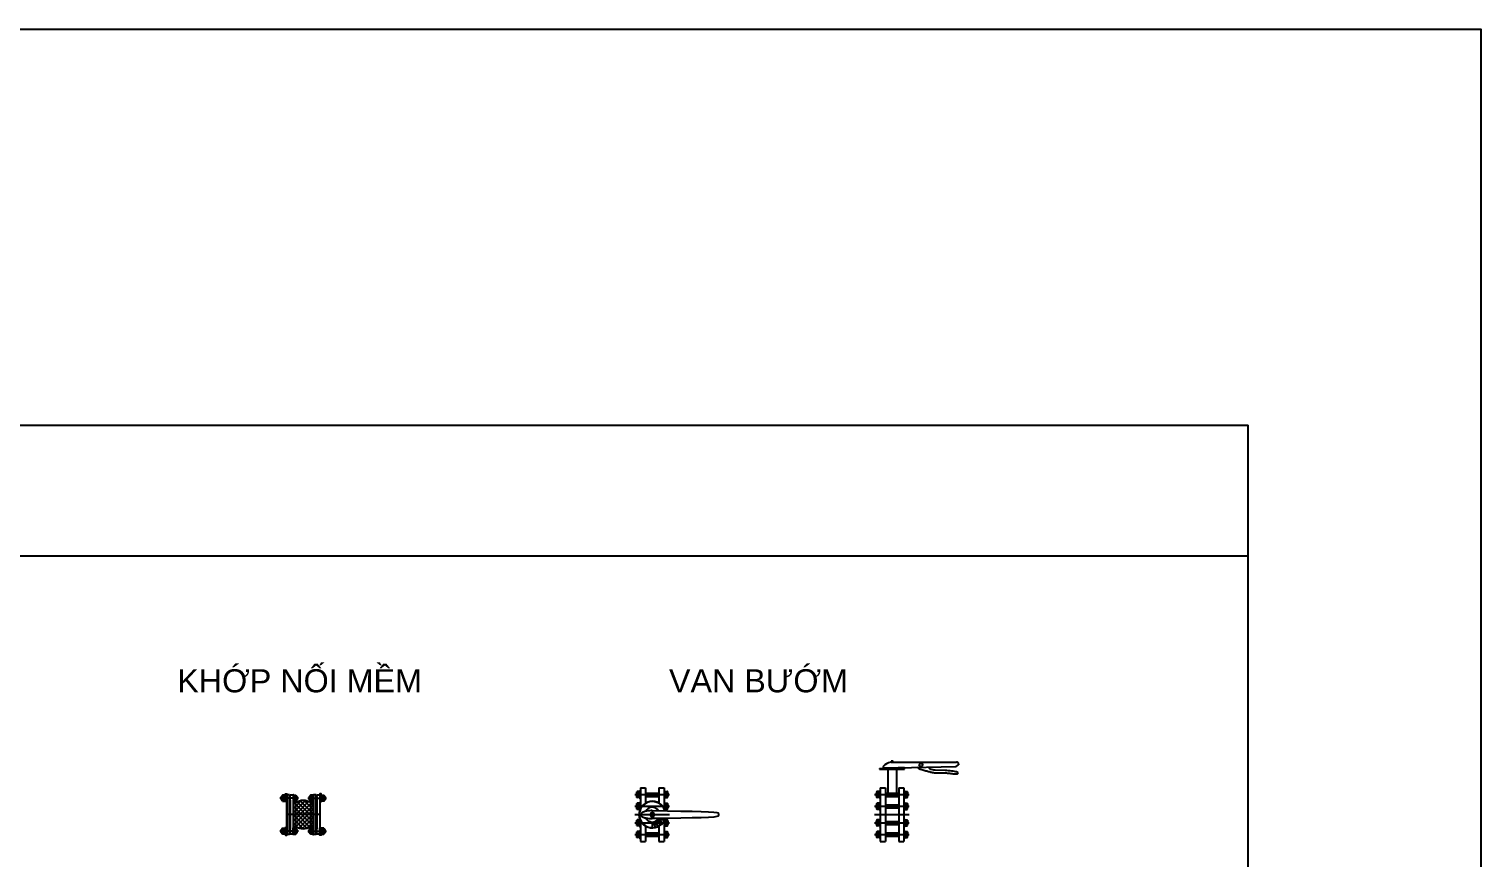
# Model space of a CAD drawing. Header units: millimetres. Extents: x 1218 to 72853, y -34712 to 16286.
# Drawn here: x 67826 to 72853, y 13416 to 16286 of the extents above; entities that cross this region are included whole.
import ezdxf

# ---------------------------------------------------------------- set-up
doc = ezdxf.new("R2010")
doc.units = ezdxf.units.MM
doc.styles.get("Standard").update_dxf_attribs({"font": 'arial.ttf'})

# ---------------------------------------------------------------- blocks, each defined once
blk = doc.blocks.new('KHOPNOIMEM-DN80 PCCC')
at = {"ltscale": 0.01}
for p, q in [((-71.7, 67.1), (-72.4, 66)), ((-72.4, 48.2), (-72.4, 66)), ((-72.4, 66), (-72.4, 48.2)), ((-64.3, 67.3), (-71.6, 67.3)), ((-71.6, 62.2), (-64.3, 62.2)), ((-71.6, 52), (-64.3, 52)), ((-64.1, 67.1), (-63.5, 66)), ((-63.5, 45.9), (-63.5, 68.3)), ((-63.5, 68.3), (-61.5, 68.3)), ((-63.5, 48.2), (-63.5, 66)), ((-61.5, 68.3), (-61.5, 45.9)), ((-32.7, 67.1), (-33.3, 66)), ((-25.2, 62.2), (-32.6, 62.2)), ((-25.2, 52), (-32.6, 52)), ((-25.1, 67.1), (-24.5, 66)), ((25.1, 67.1), (24.5, 66)), ((25.2, 62.2), (32.6, 62.2)), ((25.2, 52), (32.6, 52)), ((32.7, 67.1), (33.3, 66)), ((45.2, 68), (35.4, 68)), ((63.5, 68.3), (61.5, 68.3)), ((61.5, 68.3), (61.5, 45.9)), ((63.5, 45.9), (63.5, 68.3)), ((64.1, 67.1), (63.5, 66)), ((63.5, 48.2), (63.5, 66)), ((64.3, 67.3), (71.6, 67.3)), ((71.6, 62.2), (64.3, 62.2)), ((71.6, 52), (64.3, 52)), ((71.7, 67.1), (72.4, 66)), ((72.4, 48.2), (72.4, 66)), ((72.4, 66), (72.4, 48.2)), ((-71.7, 47.1), (-72.4, 48.2)), ((-71.6, 46.9), (-64.3, 46.9)), ((-64.1, 47.1), (-63.5, 48.2)), ((-61.5, 45.9), (-63.5, 45.9)), ((-35.4, 41.4), (-35.4, -41.4)), ((-26.1, 41.4), (-35.4, 41.4)), ((-28.5, 41.4), (-35.4, 34.5)), ((-35.4, 29.4), (-26.1, 20.1)), ((-26.1, 29.3), (-35.4, 20.1)), ((-26.1, 14.9), (-35.4, 5.7)), ((-35.4, 14.9), (-26.1, 5.7)), ((-26.1, 0.5), (-35.4, -8.8)), ((-35.4, 0.5), (-26.1, -8.7)), ((-32.7, 47.1), (-33.3, 48.2)), ((-33, 41.4), (-26.1, 34.5)), ((-7, 48.5), (-26.1, 29.3)), ((7.4, 48.4), (-26.1, 14.9)), ((18.7, 45.3), (-26.1, 0.5)), ((-26.1, -41.4), (-26.1, 41.4)), ((26.1, 38.3), (-26.1, -13.9)), ((-26.1, 34.5), (26.1, -17.7)), ((26.1, 23.9), (-26.1, -28.4)), ((-26.1, 20.1), (26.1, -32.1)), ((-26.1, 5.7), (22.9, -43.3)), ((26.1, 9.4), (-25.3, -41.9)), ((-25.1, 47.1), (-24.5, 48.2)), ((-21.3, 44.1), (26.1, -3.3)), ((-10.5, 47.8), (26.1, 11.2)), ((2.8, 48.9), (26.1, 25.6)), ((22.8, 43.3), (26.1, 40)), ((25.1, 47.1), (24.5, 48.2)), ((26.1, -41.4), (26.1, 41.4)), ((26.1, 41.4), (35.4, 41.4)), ((29.2, 41.4), (26.1, 38.3)), ((26.1, 40), (35.4, 30.8)), ((35.4, 33.1), (26.1, 23.9)), ((26.1, 25.6), (35.4, 16.3)), ((35.4, 18.7), (26.1, 9.4)), ((26.1, 11.2), (35.4, 1.9)), ((35.4, 4.3), (26.1, -5)), ((32.7, 47.1), (33.3, 48.2)), ((35.4, 41.4), (35.4, -41.4)), ((61.5, 45.9), (63.5, 45.9)), ((64.1, 47.1), (63.5, 48.2)), ((71.6, 46.9), (64.3, 46.9)), ((71.7, 47.1), (72.4, 48.2)), ((-71.7, -47.1), (-72.4, -48.2)), ((-72.4, -48.2), (-72.4, -66)), ((-72.4, -66), (-72.4, -48.2)), ((-71.6, -46.9), (-64.3, -46.9)), ((-64.1, -47.1), (-63.5, -48.2)), ((-61.5, -45.9), (-63.5, -45.9)), ((-63.5, -45.9), (-63.5, -68.3)), ((-63.5, -48.2), (-63.5, -66)), ((-61.5, -68.3), (-61.5, -45.9)), ((-26.1, -13.9), (-35.4, -23.2)), ((-35.4, -13.9), (-26.1, -23.2)), ((-35.4, -28.3), (-26.1, -37.6)), ((-26.1, -28.4), (-35.4, -37.6)), ((-35.4, -41.4), (-26.1, -41.4)), ((-32.7, -47.1), (-33.3, -48.2)), ((-26.1, -8.7), (12.5, -47.3)), ((-26.1, -23.2), (-0.3, -49)), ((-26.1, -37.6), (-18.3, -45.4)), ((-25.1, -47.1), (-24.5, -48.2)), ((26.1, -5), (-15.4, -46.5)), ((26.1, -19.4), (-3.3, -48.8)), ((26.1, -33.8), (12.7, -47.3)), ((25.1, -47.1), (24.5, -48.2)), ((26.1, -3.3), (35.4, -12.5)), ((35.4, -10.2), (26.1, -19.4)), ((26.1, -17.7), (35.4, -26.9)), ((35.4, -24.6), (26.1, -33.8)), ((26.1, -32.1), (35.4, -41.4)), ((35.4, -41.4), (26.1, -41.4)), ((32.7, -47.1), (33.3, -48.2)), ((35.4, -39), (33, -41.4)), ((61.5, -68.3), (61.5, -45.9)), ((61.5, -45.9), (63.5, -45.9)), ((63.5, -45.9), (63.5, -68.3)), ((64.1, -47.1), (63.5, -48.2)), ((63.5, -48.2), (63.5, -66)), ((71.6, -46.9), (64.3, -46.9)), ((71.7, -47.1), (72.4, -48.2)), ((72.4, -66), (72.4, -48.2)), ((72.4, -48.2), (72.4, -66)), ((-71.7, -67.1), (-72.4, -66)), ((-71.6, -52), (-64.3, -52)), ((-71.6, -62.2), (-64.3, -62.2)), ((-64.3, -67.3), (-71.6, -67.3)), ((-64.1, -67.1), (-63.5, -66)), ((-63.5, -68.3), (-61.5, -68.3)), ((-32.7, -67.1), (-33.3, -66)), ((-25.2, -52), (-32.6, -52)), ((-25.2, -62.2), (-32.6, -62.2)), ((-25.1, -67.1), (-24.5, -66)), ((25.1, -67.1), (24.5, -66)), ((25.2, -52), (32.6, -52)), ((25.2, -62.2), (32.6, -62.2)), ((32.7, -67.1), (33.3, -66)), ((63.5, -68.3), (61.5, -68.3)), ((64.1, -67.1), (63.5, -66)), ((71.6, -52), (64.3, -52)), ((71.6, -62.2), (64.3, -62.2)), ((64.3, -67.3), (71.6, -67.3)), ((71.7, -67.1), (72.4, -66))]:
    blk.add_line(p, q, dxfattribs=at)
for p, q in [((-57.1, -44.6), (-57.1, 44.5)), ((57.1, 0), (-57.1, 0))]:
    blk.add_line(p, q)
for points in [[(-16.3, 57.1), (-80.5, 57.1)], [(-72.4, 62.6), (-74.8, 62.6), (-76.3, 61.1), (-76.3, 53.2), (-74.8, 51.7), (-72.4, 51.7), (-74.8, 51.7), (-74.8, 62.6)], [(-74.8, 61.1), (-72.4, 61.1)], [(-74.8, 53.2), (-72.4, 53.2)], [(-33.3, 48.2), (-33.3, 66)], [(-32.6, 67.3), (-25.2, 67.3)], [(-24.5, 66), (-24.5, 48.2)], [(-24.5, 48.2), (-24.5, 66)], [(-24.5, 62.6), (-22, 62.6), (-20.5, 61.1), (-20.5, 53.2), (-22, 51.7), (-24.5, 51.7), (-22, 51.7), (-22, 62.6)], [(-24.5, 61.1), (-22, 61.1)], [(-24.5, 53.2), (-22, 53.2)], [(16.3, 57.1), (80.5, 57.1)], [(24.5, 62.6), (22, 62.6), (20.5, 61.1), (20.5, 53.2), (22, 51.7), (24.5, 51.7), (22, 51.7), (22, 62.6)], [(24.5, 61.1), (22, 61.1)], [(24.5, 53.2), (22, 53.2)], [(24.5, 48.2), (24.5, 66)], [(24.5, 66), (24.5, 48.2)], [(32.6, 67.3), (25.2, 67.3)], [(33.3, 48.2), (33.3, 66)], [(35.4, 68), (35.4, -68), (45.2, -68), (45.2, 68)], [(72.4, 62.6), (74.8, 62.6), (76.3, 61.1), (76.3, 53.2), (74.8, 51.7), (72.4, 51.7), (74.8, 51.7), (74.8, 62.6)], [(74.8, 61.1), (72.4, 61.1)], [(74.8, 53.2), (72.4, 53.2)], [(-25.2, 46.9), (-32.6, 46.9)], [(25.2, 46.9), (32.6, 46.9)], [(-33.3, -48.2), (-33.3, -66)], [(-25.2, -46.9), (-32.6, -46.9)], [(-24.5, -48.2), (-24.5, -66)], [(-24.5, -66), (-24.5, -48.2)], [(24.5, -66), (24.5, -48.2)], [(24.5, -48.2), (24.5, -66)], [(25.2, -46.9), (32.6, -46.9)], [(33.3, -48.2), (33.3, -66)], [(-16.3, -57.1), (-80.5, -57.1)], [(-72.4, -62.6), (-74.8, -62.6), (-76.3, -61.1), (-76.3, -53.2), (-74.8, -51.7), (-72.4, -51.7), (-74.8, -51.7), (-74.8, -62.6)], [(-74.8, -53.2), (-72.4, -53.2)], [(-74.8, -61.1), (-72.4, -61.1)], [(-32.6, -67.3), (-25.2, -67.3)], [(-24.5, -62.6), (-22, -62.6), (-20.5, -61.1), (-20.5, -53.2), (-22, -51.7), (-24.5, -51.7), (-22, -51.7), (-22, -62.6)], [(-24.5, -53.2), (-22, -53.2)], [(-24.5, -61.1), (-22, -61.1)], [(16.3, -57.1), (80.5, -57.1)], [(24.5, -62.6), (22, -62.6), (20.5, -61.1), (20.5, -53.2), (22, -51.7), (24.5, -51.7), (22, -51.7), (22, -62.6)], [(24.5, -53.2), (22, -53.2)], [(24.5, -61.1), (22, -61.1)], [(32.6, -67.3), (25.2, -67.3)], [(72.4, -62.6), (74.8, -62.6), (76.3, -61.1), (76.3, -53.2), (74.8, -51.7), (72.4, -51.7), (74.8, -51.7), (74.8, -62.6)], [(74.8, -53.2), (72.4, -53.2)], [(74.8, -61.1), (72.4, -61.1)]]:
    blk.add_lwpolyline(points, dxfattribs=at)
for points in [[(-61.5, 45.9), (-61.5, 72.1), (-57.1, 72.1), (-57.1, 45.9)], [(-47.3, 62.6), (-47.3, 51.7), (-45.2, 51.7), (-45.2, 62.6)], [(-45.2, 68), (-35.4, 68), (-35.4, -68), (-45.2, -68)], [(-35.4, 45.9), (-33.3, 45.9), (-33.3, 68.3), (-35.4, 68.3)], [(35.4, 45.9), (33.3, 45.9), (33.3, 68.3), (35.4, 68.3)], [(47.3, 62.6), (47.3, 51.7), (45.2, 51.7), (45.2, 62.6)], [(61.5, 45.9), (61.5, 72.1), (57.1, 72.1), (57.1, 45.9)], [(-46.2, 49.5), (-47.3, 49.5), (-47.3, -49.5), (-46.2, -49.5)], [(-45.2, -49.5), (-46.2, -49.5), (-46.2, 49.5), (-45.2, 49.5)], [(45.2, -49.5), (46.2, -49.5), (46.2, 49.5), (45.2, 49.5)], [(46.2, 49.5), (47.3, 49.5), (47.3, -49.5), (46.2, -49.5)], [(-61.5, -45.9), (-61.5, -71.5), (-57.1, -71.5), (-57.1, -45.9)], [(-35.4, -45.9), (-33.3, -45.9), (-33.3, -68.3), (-35.4, -68.3)], [(35.4, -45.9), (33.3, -45.9), (33.3, -68.3), (35.4, -68.3)], [(61.5, -45.9), (61.5, -71.5), (57.1, -71.5), (57.1, -45.9)], [(-47.3, -62.6), (-47.3, -51.7), (-45.2, -51.7), (-45.2, -62.6)], [(47.3, -62.6), (47.3, -51.7), (45.2, -51.7), (45.2, -62.6)]]:
    blk.add_lwpolyline(points, close=True, dxfattribs=at)
for points in [[(-47.3, 68), (-54.4, 68, 0.414214), (-57.1, 65.3), (-57.1, -65.3, 0.414214), (-54.4, -68), (-47.3, -68)], [(47.3, 68), (54.4, 68, -0.414214), (57.1, 65.3), (57.1, -65.3, -0.414214), (54.4, -68), (47.3, -68)]]:
    blk.add_lwpolyline(points, format="xyb", close=True, dxfattribs=at)
for centre, radius, start, end in [((-28.6, 64.8), 4.69, 147.0867, 212.9133), ((-15.6, 57.1), 17.7, 163.2213, 196.7787), ((-28.6, 49.5), 4.69, 147.0867, 212.9133), ((-29.2, 64.8), 4.69, 327.0867, 32.9133), ((-42.2, 57.1), 17.7, 343.2213, 16.7787), ((-29.2, 49.5), 4.69, 327.0867, 32.9133), ((29.2, 64.8), 4.69, 147.0867, 212.9133), ((42.2, 57.1), 17.7, 163.2213, 196.7787), ((29.2, 49.5), 4.69, 147.0867, 212.9133), ((28.6, 64.8), 4.69, 327.0867, 32.9133), ((15.6, 57.1), 17.7, 343.2213, 16.7787), ((28.6, 49.5), 4.69, 327.0867, 32.9133), ((0, 0), 49, 57.769, 122.231), ((-28.6, -49.5), 4.69, 147.0867, 212.9133), ((0, 0), 49, 237.769, 302.231), ((-29.2, -49.5), 4.69, 327.0867, 32.9133), ((29.2, -49.5), 4.69, 147.0867, 212.9133), ((28.6, -49.5), 4.69, 327.0867, 32.9133), ((-15.6, -57.1), 17.7, 163.2213, 196.7787), ((-28.6, -64.8), 4.69, 147.0867, 212.9133), ((-42.2, -57.1), 17.7, 343.2213, 16.7787), ((-29.2, -64.8), 4.69, 327.0867, 32.9133), ((42.2, -57.1), 17.7, 163.2213, 196.7787), ((29.2, -64.8), 4.69, 147.0867, 212.9133), ((15.6, -57.1), 17.7, 343.2213, 16.7787), ((28.6, -64.8), 4.69, 327.0867, 32.9133)]:
    blk.add_arc(centre, radius, start, end, dxfattribs=at)
for centre, major_axis, start_param, end_param in [((-67.7, 64.8), (-3.32, -3.32), 4.923342, 6.072233), ((-54.7, 57.1), (-12.5, -12.5), 5.204944, 5.79063), ((-67.7, 49.5), (-3.32, -3.32), 4.923342, 6.072233), ((-68.2, 64.8), (-3.32, -3.32), 1.781749, 2.93064), ((-81.2, 57.1), (-12.5, -12.5), 2.063352, 2.649037), ((-68.2, 49.5), (-3.32, -3.32), 1.781749, 2.93064), ((68.2, -49.5), (-3.32, -3.32), 4.923342, 6.072233), ((67.7, -49.5), (-3.32, -3.32), 1.781749, 2.93064), ((81.2, -57.1), (-12.5, -12.5), 5.204944, 5.79063), ((68.2, -64.8), (-3.32, -3.32), 4.923342, 6.072233), ((54.7, -57.1), (-12.5, -12.5), 2.063352, 2.649037), ((67.7, -64.8), (-3.32, -3.32), 1.781749, 2.93064)]:
    blk.add_ellipse(centre, major_axis=major_axis, ratio=1, start_param=start_param, end_param=end_param, dxfattribs=at)
at = {"ltscale": 0.01, "extrusion": (0, 0, -1)}
for centre, major_axis, start_param, end_param in [((68.2, 64.8), (3.32, -3.32), 1.781749, 2.93064), ((81.2, 57.1), (12.5, -12.5), 2.063352, 2.649037), ((68.2, 49.5), (3.32, -3.32), 1.781749, 2.93064), ((67.7, 64.8), (3.32, -3.32), 4.923342, 6.072233), ((54.7, 57.1), (12.5, -12.5), 5.204944, 5.79063), ((67.7, 49.5), (3.32, -3.32), 4.923342, 6.072233), ((-67.7, -49.5), (3.32, -3.32), 1.781749, 2.93064), ((-68.2, -49.5), (3.32, -3.32), 4.923342, 6.072233), ((-54.7, -57.1), (12.5, -12.5), 2.063352, 2.649037), ((-67.7, -64.8), (3.32, -3.32), 1.781749, 2.93064), ((-81.2, -57.1), (12.5, -12.5), 5.204944, 5.79063), ((-68.2, -64.8), (3.32, -3.32), 4.923342, 6.072233)]:
    blk.add_ellipse(centre, major_axis=major_axis, ratio=1, start_param=start_param, end_param=end_param, dxfattribs=at)
at = {"flags": 1}
for p in [(-57.1, 0), (57.1, 0)]:
    blk.add_attdef('AMC', p, '', height=0.5, dxfattribs=at)
blk = doc.blocks.new('VANBUOM-DN80 PCCC')
for p, q in [((-60.7, 69.3), (59.1, 69.3)), ((-55.3, 71.8), (-55.3, 66.8)), ((-53, 59.8), (-53, 78.8)), ((-53, 78.8), (-53, 75.8)), ((-53, 73.8), (-53, 65)), ((-43, 79.8), (-52, 79.8)), ((-43, 74.8), (-52, 74.8)), ((-43, 64), (-52, 64)), ((-43, 58.8), (-52, 58.8)), ((-43, 81.8), (-43, 56.8)), ((-41, 82.8), (-42, 82.8)), ((-41, 55.8), (-42, 55.8)), ((-41, 93), (-41, 21.5)), ((-41, 93), (-23, 93)), ((-23, 93), (-23, 40.2)), ((-23, 74.3), (23, 74.3)), ((-23, 64.3), (23, 64.3)), ((-23, 63), (23, 63)), ((23, 93), (23, 40.2)), ((23, 93), (41, 93)), ((41, 93), (41, 21.5)), ((41, 82.8), (42, 82.8)), ((41, 55.8), (42, 55.8)), ((43, 81.8), (43, 56.8)), ((43, 79.8), (52, 79.8)), ((43, 74.8), (52, 74.8)), ((43, 64), (52, 64)), ((43, 58.8), (52, 58.8)), ((53, 59.8), (53, 78.8)), ((53, 78.8), (53, 75.8)), ((53, 73.8), (53, 65)), ((55.3, 71.8), (55.3, 66.8)), ((-60.7, 28.7), (59.1, 28.7)), ((-60.5, 0), (59.2, 0)), ((-55.3, 31.2), (-55.3, 26.2)), ((-53, 38.2), (-53, 35.2)), ((-53, 19.2), (-53, 38.2)), ((-53, 33.2), (-53, 24.4)), ((-43, 39.2), (-52, 39.2)), ((-43, 34.2), (-52, 34.2)), ((-43, 23.4), (-52, 23.4)), ((-43, 18.2), (-52, 18.2)), ((-43, 41.2), (-43, 16.2)), ((-41, 42.2), (-42, 42.2)), ((-41, 15.2), (-42, 15.2)), ((41, 42.2), (42, 42.2)), ((41, 15.2), (42, 15.2)), ((43, 41.2), (43, 16.2)), ((43, 39.2), (52, 39.2)), ((43, 34.2), (52, 34.2)), ((43, 23.4), (52, 23.4)), ((43, 18.2), (52, 18.2)), ((53, 19.2), (53, 38.2)), ((53, 38.2), (53, 35.2)), ((53, 33.2), (53, 24.4)), ((55.3, 31.2), (55.3, 26.2)), ((-60.7, -28.7), (59.1, -28.7)), ((-55.3, -26.2), (-55.3, -31.2)), ((-53, -19.2), (-53, -22.2)), ((-53, -38.2), (-53, -19.2)), ((-53, -24.2), (-53, -33)), ((-43, -18.2), (-52, -18.2)), ((-43, -23.2), (-52, -23.2)), ((-43, -34), (-52, -34)), ((-43, -39.2), (-52, -39.2)), ((-43, -16.2), (-43, -41.2)), ((-41, -15.2), (-42, -15.2)), ((-41, -42.2), (-42, -42.2)), ((-41, -21.5), (-41, -93)), ((-23, -40.2), (-23, -93)), ((0, -25.6), (0, -45.1)), ((3.4, -25.4), (9.8, -44.1)), ((10.3, -44), (7.9, -24.3)), ((9, -24), (19.4, -40.8)), ((19.8, -40.6), (13.1, -22)), ((14.1, -21.4), (28, -35.4)), ((28.3, -35.1), (17.7, -18.5)), ((18.5, -17.7), (35.1, -28.3)), ((35.4, -28), (21.4, -14.1)), ((22, -13.1), (40.6, -19.8)), ((23, -40.2), (23, -93)), ((40.8, -19.4), (31.2, -13.4)), ((41, -15.2), (42, -15.2)), ((41, -21.5), (41, -93)), ((41, -42.2), (42, -42.2)), ((43, -16.2), (43, -41.2)), ((43, -18.2), (52, -18.2)), ((43, -23.2), (52, -23.2)), ((43, -34), (52, -34)), ((43, -39.2), (52, -39.2)), ((53, -38.2), (53, -19.2)), ((53, -19.2), (53, -22.2)), ((53, -24.2), (53, -33)), ((55.3, -26.2), (55.3, -31.2)), ((-60.7, -69.3), (59.1, -69.3)), ((-55.3, -66.8), (-55.3, -71.8)), ((-53, -59.8), (-53, -62.8)), ((-53, -78.8), (-53, -59.8)), ((-53, -64.8), (-53, -73.6)), ((-43, -58.8), (-52, -58.8)), ((-43, -63.8), (-52, -63.8)), ((-43, -74.6), (-52, -74.6)), ((-43, -79.8), (-52, -79.8)), ((-43, -56.8), (-43, -81.8)), ((-41, -55.8), (-42, -55.8)), ((-41, -82.8), (-42, -82.8)), ((-41, -93), (-23, -93)), ((-23, -63), (23, -63)), ((-23, -64.3), (23, -64.3)), ((-23, -74.3), (23, -74.3)), ((23, -93), (41, -93)), ((41, -55.8), (42, -55.8)), ((41, -82.8), (42, -82.8)), ((43, -56.8), (43, -81.8)), ((43, -58.8), (52, -58.8)), ((43, -63.8), (52, -63.8)), ((43, -74.6), (52, -74.6)), ((43, -79.8), (52, -79.8)), ((53, -78.8), (53, -59.8)), ((53, -59.8), (53, -62.8)), ((53, -64.8), (53, -73.6)), ((55.3, -66.8), (55.3, -71.8))]:
    blk.add_line(p, q)
blk.add_lwpolyline([(0, 13.8, 0.035269), (-16.5, 12.6, 0.047325), (-28.5, 9.8, 0.090509), (-38.3, 4.3, 0.223507), (-40.3, 0, 0.223507), (-38.3, -4.3, 0.090509), (-28.5, -9.8, 0.047325), (-16.5, -12.6, 0.035269), (0, -13.8, 0.035269)], format="xyb")
blk.add_lwpolyline([(0, -7.2), (5.1, -5.1), (7.2, 0), (5.1, 5.1), (0, 7.2), (-5.1, 5.1), (-7.2, 0), (-5.1, -5.1)], close=True)
blk.add_lwpolyline([(0, 13.8), (52.8, 13.2), (98.6, 12.4), (137.5, 11.6), (169.5, 10.6), (194.5, 9.6), (212.5, 8.4), (223.7, 7.1), (227.9, 5.8), (228.5, 4.3), (228.9, 2.9), (229.2, 1.4), (229.3, 0), (229.2, -1.4), (228.9, -2.9), (228.5, -4.3), (227.9, -5.8), (223.7, -7.1), (212.5, -8.4), (194.5, -9.6), (169.5, -10.6), (137.5, -11.6), (98.6, -12.4), (52.8, -13.2), (0, -13.8)])
blk.add_circle((0, 0), 4.05)
for centre, radius, start, end in [((-52.3, 71.8), 3, 105.67, 180), ((-52.3, 66.8), 3, 180, 254.33), ((-52, 78.8), 1, 90, 180), ((-52, 75.8), 1, 180, 270), ((-52, 73.8), 1, 90, 180), ((-52, 65), 1, 180, 270), ((-52, 63), 1, 90, 180), ((-52, 59.8), 1, 180, 270), ((-42, 81.8), 1, 90, 180), ((-42, 56.8), 1, 180, 270), ((42, 81.8), 1, 0, 90), ((42, 56.8), 1, 270, 0), ((52, 78.8), 1, 0, 90), ((52, 75.8), 1, 270, 0), ((52, 73.8), 1, 0, 90), ((52, 65), 1, 270, 0), ((52, 63), 1, 0, 90), ((52, 59.8), 1, 270, 0), ((52.3, 71.8), 3, 0, 74.33), ((52.3, 66.8), 3, 285.67, 0), ((-52.3, 31.2), 3, 105.67, 180), ((-52.3, 26.2), 3, 180, 254.33), ((-52, 38.2), 1, 90, 180), ((-52, 35.2), 1, 180, 270), ((-52, 33.2), 1, 90, 180), ((-52, 24.4), 1, 180, 270), ((-52, 22.4), 1, 90, 180), ((-52, 19.2), 1, 180, 270), ((0, 0), 46.3, 18.1076, 343.3393), ((0, 0), 45.1, 18.1076, 270), ((-42, 41.2), 1, 90, 180), ((-42, 16.2), 1, 180, 270), ((0, 0), 25.6, 31.9487, 153.5681), ((42, 41.2), 1, 0, 90), ((42, 16.2), 1, 270, 0), ((52, 38.2), 1, 0, 90), ((52, 35.2), 1, 270, 0), ((52, 33.2), 1, 0, 90), ((52, 24.4), 1, 270, 0), ((52, 22.4), 1, 0, 90), ((52, 19.2), 1, 270, 0), ((52.3, 31.2), 3, 0, 74.33), ((52.3, 26.2), 3, 285.67, 0), ((-52.3, -26.2), 3, 105.67, 180), ((-52.3, -31.2), 3, 180, 254.33), ((-52, -19.2), 1, 90, 180), ((-52, -22.2), 1, 180, 270), ((-52, -24.2), 1, 90, 180), ((-52, -33), 1, 180, 270), ((-52, -35), 1, 90, 180), ((-52, -38.2), 1, 180, 270), ((-42, -16.2), 1, 90, 180), ((-42, -41.2), 1, 180, 270), ((0, 0), 25.6, 206.4319, 328.0513), ((42, -16.2), 1, 0, 90), ((42, -41.2), 1, 270, 0), ((52, -19.2), 1, 0, 90), ((52, -22.2), 1, 270, 0), ((52, -24.2), 1, 0, 90), ((52, -33), 1, 270, 0), ((52, -35), 1, 0, 90), ((52, -38.2), 1, 270, 0), ((52.3, -26.2), 3, 0, 74.33), ((52.3, -31.2), 3, 285.67, 0), ((-52.3, -66.8), 3, 105.67, 180), ((-52.3, -71.8), 3, 180, 254.33), ((-52, -59.8), 1, 90, 180), ((-52, -62.8), 1, 180, 270), ((-52, -64.8), 1, 90, 180), ((-52, -73.6), 1, 180, 270), ((-52, -75.6), 1, 90, 180), ((-52, -78.8), 1, 180, 270), ((-42, -56.8), 1, 90, 180), ((-42, -81.8), 1, 180, 270), ((42, -56.8), 1, 0, 90), ((42, -81.8), 1, 270, 0), ((52, -59.8), 1, 0, 90), ((52, -62.8), 1, 270, 0), ((52, -64.8), 1, 0, 90), ((52, -73.6), 1, 270, 0), ((52, -75.6), 1, 0, 90), ((52, -78.8), 1, 270, 0), ((52.3, -66.8), 3, 0, 74.33), ((52.3, -71.8), 3, 285.67, 0)]:
    blk.add_arc(centre, radius, start, end)
at = {"flags": 1}
for p in [(-41, 0), (43, 0)]:
    blk.add_attdef('AMC', p, '', height=0.5, dxfattribs=at)
blk = doc.blocks.new('VANBUOM-FRONT-DN80 PCCC')
for p, q in [((-43, 159.2), (42.5, 159.2)), ((-43, 159.2), (-43, 157.2)), ((-43, 157.2), (42.5, 157.2)), ((-26.5, 162), (15, 162)), ((-15, 162), (-15, 74.3)), ((-2.8, 182), (223, 182)), ((15, 162), (15, 74.3)), ((42.5, 162.2), (21.3, 162.2)), ((42.5, 157.2), (42.5, 159.2)), ((230, 175), (230, 172)), ((-60.7, 69.3), (59.1, 69.3)), ((-55.3, 71.8), (-55.3, 66.8)), ((-53, 59.8), (-53, 78.8)), ((-53, 78.8), (-53, 75.8)), ((-53, 73.8), (-53, 65)), ((-43, 79.8), (-52, 79.8)), ((-43, 74.8), (-52, 74.8)), ((-43, 64), (-52, 64)), ((-43, 58.8), (-52, 58.8)), ((-43, 81.8), (-43, 56.8)), ((-41, 82.8), (-42, 82.8)), ((-41, 55.8), (-42, 55.8)), ((-41, 93), (-41, -93)), ((-41, 93), (-23, 93)), ((-23, 93), (-23, -93)), ((-23, 74.3), (23, 74.3)), ((-23, 64.3), (23, 64.3)), ((-23, 63), (23, 63)), ((23, 93), (23, -93)), ((23, 93), (41, 93)), ((41, 93), (41, -93)), ((41, 82.8), (42, 82.8)), ((41, 55.8), (42, 55.8)), ((43, 81.8), (43, 56.8)), ((43, 79.8), (52, 79.8)), ((43, 74.8), (52, 74.8)), ((43, 64), (52, 64)), ((43, 58.8), (52, 58.8)), ((53, 59.8), (53, 78.8)), ((53, 78.8), (53, 75.8)), ((53, 73.8), (53, 65)), ((55.3, 71.8), (55.3, 66.8)), ((-60.7, 28.7), (59.1, 28.7)), ((-60.5, 0), (59.2, 0)), ((-55.3, 31.2), (-55.3, 26.2)), ((-53, 38.2), (-53, 35.2)), ((-53, 19.2), (-53, 38.2)), ((-53, 33.2), (-53, 24.4)), ((-43, 39.2), (-52, 39.2)), ((-43, 34.2), (-52, 34.2)), ((-43, 23.4), (-52, 23.4)), ((-43, 18.2), (-52, 18.2)), ((-43, 41.2), (-43, 16.2)), ((-41, 42.2), (-42, 42.2)), ((-41, 15.2), (-42, 15.2)), ((-23, 33.7), (23, 33.7)), ((-23, 23.7), (23, 23.7)), ((41, 42.2), (42, 42.2)), ((41, 15.2), (42, 15.2)), ((43, 41.2), (43, 16.2)), ((43, 39.2), (52, 39.2)), ((43, 34.2), (52, 34.2)), ((43, 23.4), (52, 23.4)), ((43, 18.2), (52, 18.2)), ((53, 19.2), (53, 38.2)), ((53, 38.2), (53, 35.2)), ((53, 33.2), (53, 24.4)), ((55.3, 31.2), (55.3, 26.2)), ((-60.7, -28.7), (59.1, -28.7)), ((-55.3, -26.2), (-55.3, -31.2)), ((-53, -19.2), (-53, -22.2)), ((-53, -38.2), (-53, -19.2)), ((-53, -24.2), (-53, -33)), ((-43, -18.2), (-52, -18.2)), ((-43, -23.2), (-52, -23.2)), ((-43, -34), (-52, -34)), ((-43, -39.2), (-52, -39.2)), ((-43, -16.2), (-43, -41.2)), ((-41, -15.2), (-42, -15.2)), ((-41, -42.2), (-42, -42.2)), ((-23, -23.7), (23, -23.7)), ((-23, -33.7), (23, -33.7)), ((41, -15.2), (42, -15.2)), ((41, -42.2), (42, -42.2)), ((43, -16.2), (43, -41.2)), ((43, -18.2), (52, -18.2)), ((43, -23.2), (52, -23.2)), ((43, -34), (52, -34)), ((43, -39.2), (52, -39.2)), ((53, -38.2), (53, -19.2)), ((53, -19.2), (53, -22.2)), ((53, -24.2), (53, -33)), ((55.3, -26.2), (55.3, -31.2)), ((-60.7, -69.3), (59.1, -69.3)), ((-55.3, -66.8), (-55.3, -71.8)), ((-53, -78.8), (-53, -59.8)), ((-53, -59.8), (-53, -62.8)), ((-53, -64.8), (-53, -73.6)), ((-43, -58.8), (-52, -58.8)), ((-43, -63.8), (-52, -63.8)), ((-43, -74.6), (-52, -74.6)), ((-43, -79.8), (-52, -79.8)), ((-43, -56.8), (-43, -81.8)), ((-41, -55.8), (-42, -55.8)), ((-41, -82.8), (-42, -82.8)), ((-41, -93), (-23, -93)), ((-23, -63), (23, -63)), ((-23, -64.3), (23, -64.3)), ((-23, -74.3), (23, -74.3)), ((23, -93), (41, -93)), ((41, -55.8), (42, -55.8)), ((41, -82.8), (42, -82.8)), ((43, -56.8), (43, -81.8)), ((43, -58.8), (52, -58.8)), ((43, -63.8), (52, -63.8)), ((43, -74.6), (52, -74.6)), ((43, -79.8), (52, -79.8)), ((53, -78.8), (53, -59.8)), ((53, -59.8), (53, -62.8)), ((53, -64.8), (53, -73.6)), ((55.3, -66.8), (55.3, -71.8))]:
    blk.add_line(p, q)
for points in [[(-2.8, 182), (-11.8, 179.1), (-19, 175.9), (-24.6, 172.6), (-28.5, 169.4), (-30.7, 166.5), (-31.1, 164.2), (-29.7, 162.6), (-26.5, 162)], [(15, 162), (222.3, 166.8), (230, 172)], [(85.9, 163.9), (92.4, 160.1), (97.3, 157.8), (101.8, 156), (106, 154.7), (110, 153.6), (113.7, 152.8), (117.1, 152), (120.2, 151.2), (123.2, 150.4), (126, 149.6), (128.8, 148.8), (131.5, 148.1), (134.3, 147.3), (137.2, 146.7), (140.2, 146.1), (143.5, 145.6), (147, 145.2), (150.6, 144.8), (184.4, 144.5), (188.3, 144.2), (192.2, 143.9), (196.1, 143.5), (200, 143.1), (203.9, 142.7), (207.6, 142.2), (211.2, 141.7), (214.6, 141.3), (217.7, 141), (220.6, 140.9), (223, 140.9), (225.1, 141.2), (226.7, 141.7), (227.8, 142.5), (228.3, 143.4), (228.2, 144.4), (227.4, 145.5), (225.9, 146.6), (223.7, 147.6), (220.5, 148.6), (216.6, 149.4), (211.9, 150.1), (206.7, 150.7), (201.2, 151.2), (195.5, 151.7), (189.8, 152.2), (184.3, 152.7), (149.2, 153.3), (144.6, 153.9), (140.6, 154.7), (137.1, 155.6), (134.2, 156.6), (131.9, 157.7), (130.2, 159), (129, 160.4), (127.2, 165.1)]]:
    blk.add_lwpolyline(points)
blk.add_lwpolyline([(-2.8, 185.3), (-2.8, 182), (2.8, 182), (2.8, 185.3)], close=True)
blk.add_circle((100, 172), 5.94)
for centre, radius, start, end in [((223, 175), 7, 0, 90), ((-52.3, 71.8), 3, 105.67, 180), ((-52.3, 66.8), 3, 180, 254.33), ((-52, 78.8), 1, 90, 180), ((-52, 75.8), 1, 180, 270), ((-52, 73.8), 1, 90, 180), ((-52, 65), 1, 180, 270), ((-52, 63), 1, 90, 180), ((-52, 59.8), 1, 180, 270), ((-42, 81.8), 1, 90, 180), ((-42, 56.8), 1, 180, 270), ((42, 81.8), 1, 0, 90), ((42, 56.8), 1, 270, 0), ((52, 78.8), 1, 0, 90), ((52, 75.8), 1, 270, 0), ((52, 73.8), 1, 0, 90), ((52, 65), 1, 270, 0), ((52, 63), 1, 0, 90), ((52, 59.8), 1, 270, 0), ((52.3, 71.8), 3, 0, 74.33), ((52.3, 66.8), 3, 285.67, 0), ((-52.3, 31.2), 3, 105.67, 180), ((-52.3, 26.2), 3, 180, 254.33), ((-52, 38.2), 1, 90, 180), ((-52, 35.2), 1, 180, 270), ((-52, 33.2), 1, 90, 180), ((-52, 24.4), 1, 180, 270), ((-52, 22.4), 1, 90, 180), ((-52, 19.2), 1, 180, 270), ((-42, 41.2), 1, 90, 180), ((-42, 16.2), 1, 180, 270), ((42, 41.2), 1, 0, 90), ((42, 16.2), 1, 270, 0), ((52, 38.2), 1, 0, 90), ((52, 35.2), 1, 270, 0), ((52, 33.2), 1, 0, 90), ((52, 24.4), 1, 270, 0), ((52, 22.4), 1, 0, 90), ((52, 19.2), 1, 270, 0), ((52.3, 31.2), 3, 0, 74.33), ((52.3, 26.2), 3, 285.67, 0), ((-52.3, -26.2), 3, 105.67, 180), ((-52.3, -31.2), 3, 180, 254.33), ((-52, -19.2), 1, 90, 180), ((-52, -22.2), 1, 180, 270), ((-52, -24.2), 1, 90, 180), ((-52, -33), 1, 180, 270), ((-52, -35), 1, 90, 180), ((-52, -38.2), 1, 180, 270), ((-42, -16.2), 1, 90, 180), ((-42, -41.2), 1, 180, 270), ((42, -16.2), 1, 0, 90), ((42, -41.2), 1, 270, 0), ((52, -19.2), 1, 0, 90), ((52, -22.2), 1, 270, 0), ((52, -24.2), 1, 0, 90), ((52, -33), 1, 270, 0), ((52, -35), 1, 0, 90), ((52, -38.2), 1, 270, 0), ((52.3, -26.2), 3, 0, 74.33), ((52.3, -31.2), 3, 285.67, 0), ((-52.3, -66.8), 3, 105.67, 180), ((-52.3, -71.8), 3, 180, 254.33), ((-52, -59.8), 1, 90, 180), ((-52, -62.8), 1, 180, 270), ((-52, -64.8), 1, 90, 180), ((-52, -73.6), 1, 180, 270), ((-52, -75.6), 1, 90, 180), ((-52, -78.8), 1, 180, 270), ((-42, -56.8), 1, 90, 180), ((-42, -81.8), 1, 180, 270), ((42, -56.8), 1, 0, 90), ((42, -81.8), 1, 270, 0), ((52, -59.8), 1, 0, 90), ((52, -62.8), 1, 270, 0), ((52, -64.8), 1, 0, 90), ((52, -73.6), 1, 270, 0), ((52, -75.6), 1, 0, 90), ((52, -78.8), 1, 270, 0), ((52.3, -66.8), 3, 0, 74.33), ((52.3, -71.8), 3, 285.67, 0)]:
    blk.add_arc(centre, radius, start, end)
at = {"flags": 1}
for p in [(-41, 0), (41, 0)]:
    blk.add_attdef('AMC', p, '', height=0.5, dxfattribs=at)

msp = doc.modelspace()

# ---------------------------------------------------------------- linework, layer by layer
for p, q in [((58010.8, 14914.5), (72047, 14914.5)), ((72047, 4974.9), (72047, 14914.5)), ((58010.8, 14462.5), (72047, 14462.5))]:
    msp.add_line(p, q)
msp.add_lwpolyline([(36949.1, 16285.6), (72853.1, 16285.6), (72853.1, -2725.9), (36949.1, -2725.9)], close=True)

# ---------------------------------------------------------------- block references
at = {"color": 2, "ltscale": 500}
msp.add_blockref('VANBUOM-FRONT-DN80 PCCC', (70814.1, 13566.2), dxfattribs=at)
msp.add_blockref('KHOPNOIMEM-DN80 PCCC', (68775.3, 13566.2))
at = {"color": 1}
msp.add_blockref('VANBUOM-DN80 PCCC', (69983.9, 13566.2), dxfattribs=at)

# ---------------------------------------------------------------- texts
at = {"color": 1, "ltscale": 500}
for s, p in [('KHỚP NỐI MỀM', (68339.2, 13989.5)), ('VAN BƯỚM', (70041.6, 13989.5))]:
    msp.add_text(s, height=80, rotation=360, dxfattribs=at).set_placement(p)

doc.saveas('drawing.dxf')
